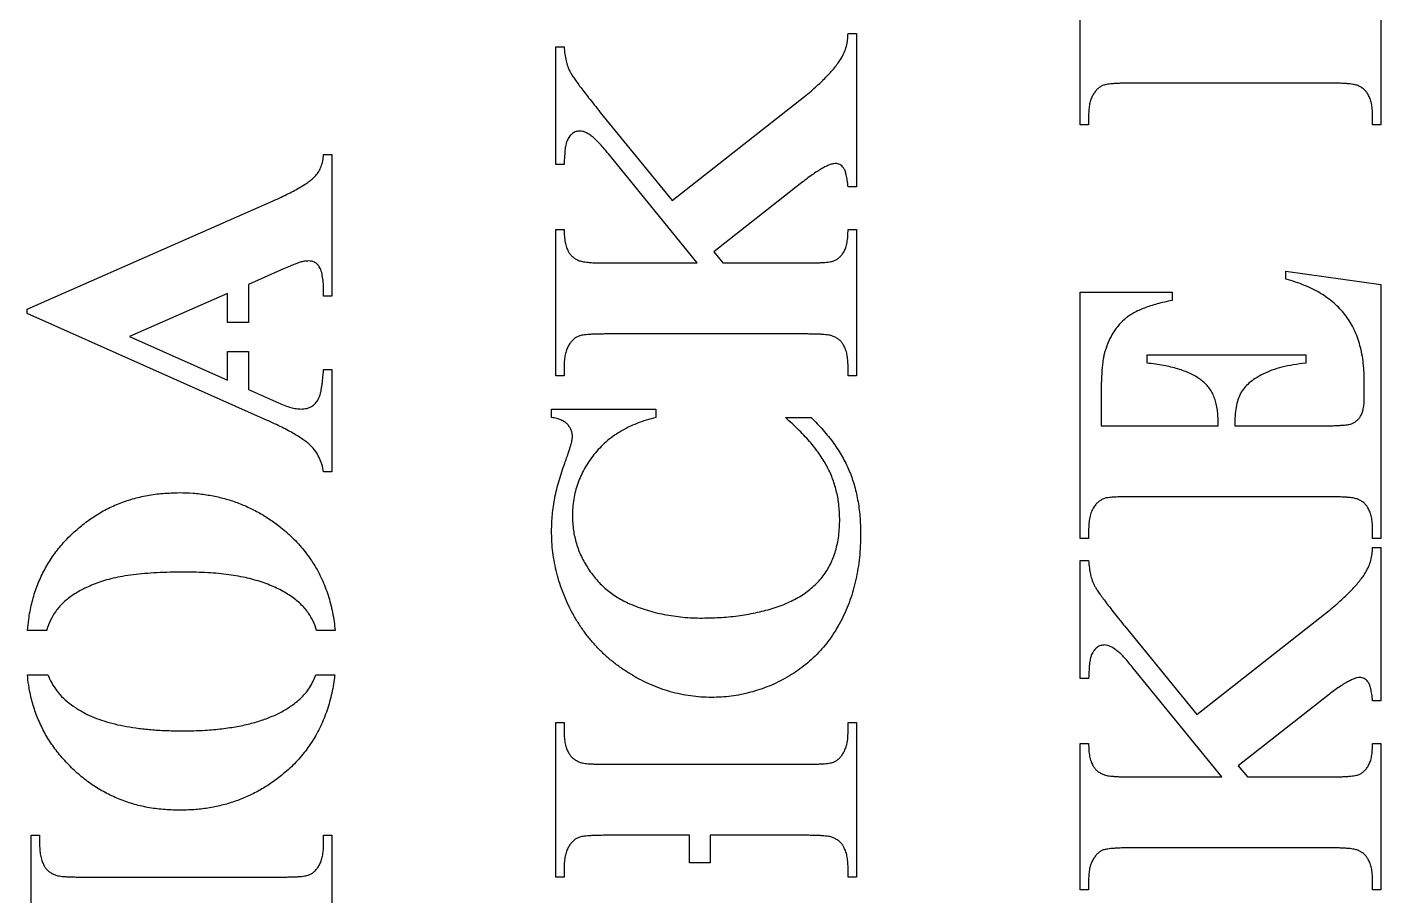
# Model space of a CAD drawing. Header units: millimetres. Extents: x 10 to 1179, y 5 to 836.
# Drawn here: x 448.8 to 538.9, y 222.3 to 280 of the extents above; entities that cross this region are included whole.
import ezdxf

# ---------------------------------------------------------------- set-up
doc = ezdxf.new("R2010")
doc.units = ezdxf.units.MM

msp = doc.modelspace()

# ---------------------------------------------------------------- linework, layer by layer
at = {"color": 7, "linetype": 'Continuous', "lineweight": 25}
for p, q in [((518.872, 273.516), (518.872, 283.794)), ((538.872, 283.794), (538.872, 273.516)), ((503.428, 279.588), (503.983, 279.588)), ((503.983, 279.588), (503.983, 269.401)), ((483.983, 278.72), (484.539, 278.72)), ((483.983, 270.886), (483.983, 278.72)), ((535.539, 276.294), (522.206, 276.294)), ((491.731, 268.486), (500.533, 275.4)), ((486.948, 274.354), (491.731, 268.486)), ((519.428, 274.171), (519.428, 273.516)), ((538.317, 273.516), (538.317, 274.171)), ((519.428, 273.516), (518.872, 273.516)), ((538.872, 273.516), (538.317, 273.516)), ((468.539, 271.558), (469.094, 271.558)), ((469.094, 271.558), (469.094, 262.136)), ((493.397, 264.345), (487.508, 271.576)), ((484.539, 270.886), (483.983, 270.886)), ((500.251, 269.605), (494.495, 265.083)), ((503.983, 269.401), (503.428, 269.401)), ((448.817, 261.272), (465.18, 268.468)), ((483.983, 266.567), (484.539, 266.567)), ((483.983, 256.845), (483.983, 266.567)), ((503.428, 266.567), (503.983, 266.567)), ((503.983, 266.567), (503.983, 256.845)), ((494.495, 265.083), (495.103, 264.345)), ((465.878, 263.95), (463.539, 262.917)), ((487.317, 264.345), (493.397, 264.345)), ((495.103, 264.345), (500.65, 264.345)), ((532.557, 263.794), (538.872, 262.913)), ((532.557, 263.269), (532.557, 263.794)), ((462.15, 262.309), (455.635, 259.445)), ((462.15, 260.391), (462.15, 262.309)), ((463.539, 262.917), (463.539, 260.391)), ((468.539, 262.136), (468.539, 262.531)), ((469.094, 262.136), (468.539, 262.136)), ((518.872, 262.405), (524.983, 262.405)), ((518.872, 246.016), (518.872, 262.405)), ((524.983, 262.405), (524.983, 261.849)), ((538.872, 262.913), (538.872, 246.016)), ((448.817, 260.99), (448.817, 261.272)), ((464.75, 253.902), (448.817, 260.99)), ((463.539, 260.391), (462.15, 260.391)), ((455.635, 259.445), (462.15, 256.545)), ((500.65, 259.623), (487.317, 259.623)), ((462.15, 258.464), (463.539, 258.464)), ((462.15, 256.545), (462.15, 258.464)), ((463.539, 258.464), (463.539, 255.929)), ((523.317, 258.238), (533.872, 258.238)), ((523.317, 257.683), (523.317, 258.238)), ((533.872, 258.238), (533.872, 257.683)), ((468.539, 257.257), (469.094, 257.257)), ((469.094, 257.257), (469.094, 250.447)), ((484.539, 256.845), (483.983, 256.845)), ((484.539, 257.5), (484.539, 256.845)), ((503.428, 256.845), (503.428, 257.5)), ((503.983, 256.845), (503.428, 256.845)), ((463.539, 255.929), (465.535, 255.044)), ((537.761, 255.369), (537.761, 256.532)), ((520.261, 255.46), (520.261, 253.516)), ((483.706, 254.627), (490.65, 254.627)), ((483.706, 254.072), (483.706, 254.627)), ((490.65, 254.627), (490.65, 254.072)), ((499.257, 254.072), (500.971, 254.072)), ((520.261, 253.516), (528.039, 253.516)), ((528.039, 253.516), (528.039, 253.907)), ((529.15, 253.516), (534.862, 253.516)), ((469.094, 250.447), (468.539, 250.447)), ((535.539, 248.794), (522.206, 248.794)), ((519.428, 246.016), (518.872, 246.016)), ((519.428, 246.671), (519.428, 246.016)), ((538.317, 246.016), (538.317, 246.671)), ((538.872, 246.016), (538.317, 246.016)), ((538.317, 245.421), (538.872, 245.421)), ((538.872, 245.421), (538.872, 235.235)), ((518.872, 244.553), (519.428, 244.553)), ((518.872, 236.719), (518.872, 244.553)), ((526.62, 234.319), (535.422, 241.233)), ((450.116, 239.918), (448.844, 239.918)), ((469.307, 239.918), (468.079, 239.918)), ((521.837, 240.187), (526.62, 234.319)), ((448.843, 236.969), (450.201, 236.969)), ((468.022, 236.969), (469.285, 236.969)), ((528.286, 230.178), (522.397, 237.409)), ((519.428, 236.719), (518.872, 236.719)), ((535.14, 235.439), (529.384, 230.916)), ((538.872, 235.235), (538.317, 235.235)), ((483.983, 233.794), (484.539, 233.794)), ((483.983, 223.516), (483.983, 233.794)), ((484.539, 233.794), (484.539, 233.156)), ((503.428, 233.794), (503.983, 233.794)), ((503.428, 233.156), (503.428, 233.794)), ((503.983, 233.794), (503.983, 223.516)), ((518.872, 232.401), (519.428, 232.401)), ((518.872, 222.678), (518.872, 232.401)), ((538.317, 232.401), (538.872, 232.401)), ((538.872, 232.401), (538.872, 222.678)), ((487.317, 231.016), (500.65, 231.016)), ((529.384, 230.916), (529.992, 230.178)), ((522.206, 230.178), (528.286, 230.178)), ((529.992, 230.178), (535.539, 230.178)), ((449.094, 226.294), (449.65, 226.294)), ((449.094, 216.016), (449.094, 226.294)), ((449.65, 226.294), (449.65, 225.656)), ((468.539, 226.294), (469.094, 226.294)), ((468.539, 225.656), (468.539, 226.294)), ((469.094, 226.294), (469.094, 216.016)), ((492.872, 226.294), (487.317, 226.294)), ((492.872, 224.452), (492.872, 226.294)), ((494.261, 226.294), (494.261, 224.452)), ((500.65, 226.294), (494.261, 226.294)), ((535.539, 225.456), (522.206, 225.456)), ((494.261, 224.452), (492.872, 224.452)), ((452.428, 223.516), (465.761, 223.516)), ((484.539, 223.516), (483.983, 223.516)), ((484.539, 224.154), (484.539, 223.516)), ((503.428, 223.516), (503.428, 224.154)), ((503.983, 223.516), (503.428, 223.516)), ((519.428, 222.678), (518.872, 222.678)), ((519.428, 223.334), (519.428, 222.678)), ((538.317, 222.678), (538.317, 223.334)), ((538.872, 222.678), (538.317, 222.678))]:
    msp.add_line(p, q, dxfattribs=at)
for points, knots in [([(502.972, 277.947), (503.042, 278.077), (503.18, 278.333), (503.324, 278.742), (503.408, 279.162), (503.421, 279.446), (503.428, 279.588)], [0, 0, 0, 0, 0.2569966, 0.5057153, 0.7523693, 1, 1, 1, 1]), ([(484.539, 278.72), (484.554, 278.555), (484.582, 278.243), (484.66, 277.804), (484.765, 277.42), (484.89, 277.128), (485.019, 276.89), (485.168, 276.674), (485.353, 276.406), (485.584, 276.088), (485.864, 275.725), (486.182, 275.309), (486.55, 274.847), (486.81, 274.524), (486.948, 274.354)], [0, 0, 0, 0, 0.097638, 0.184183, 0.262104, 0.331558, 0.370442, 0.42147, 0.485737, 0.562576, 0.652525, 0.755767, 0.870967, 1, 1, 1, 1]), ([(500.533, 275.4), (500.677, 275.52), (500.956, 275.754), (501.349, 276.107), (501.713, 276.439), (502.032, 276.768), (502.325, 277.075), (502.572, 277.379), (502.793, 277.662), (502.914, 277.855), (502.972, 277.947)], [0, 0, 0, 0, 0.1591, 0.308388, 0.447124, 0.576234, 0.696754, 0.806426, 0.907891, 1, 1, 1, 1]), ([(522.206, 276.294), (522.088, 276.292), (521.864, 276.289), (521.546, 276.288), (521.262, 276.274), (521.015, 276.256), (520.8, 276.237), (520.621, 276.205), (520.474, 276.179), (520.327, 276.124), (520.166, 276.037), (519.996, 275.89), (519.84, 275.705), (519.695, 275.482), (519.573, 275.216), (519.489, 274.905), (519.436, 274.552), (519.431, 274.303), (519.428, 274.171)], [0, 0, 0, 0, 0.084623, 0.161934, 0.229908, 0.289599, 0.341053, 0.385533, 0.420773, 0.44853, 0.498553, 0.551922, 0.609709, 0.673167, 0.743283, 0.820339, 0.904845, 1, 1, 1, 1]), ([(537.336, 276.133), (537.301, 276.147), (537.223, 276.18), (537.083, 276.204), (536.912, 276.238), (536.704, 276.256), (536.461, 276.274), (536.184, 276.288), (535.873, 276.289), (535.655, 276.292), (535.539, 276.294)], [0, 0, 0, 0, 0.061394, 0.139854, 0.23476, 0.350353, 0.484827, 0.63829, 0.808367, 1, 1, 1, 1]), ([(538.017, 275.552), (537.98, 275.613), (537.906, 275.736), (537.748, 275.894), (537.556, 276.029), (537.411, 276.098), (537.336, 276.133)], [0, 0, 0, 0, 0.233359, 0.472031, 0.727884, 1, 1, 1, 1]), ([(538.317, 274.171), (538.314, 274.308), (538.309, 274.567), (538.252, 274.935), (538.161, 275.264), (538.064, 275.459), (538.017, 275.552)], [0, 0, 0, 0, 0.286117, 0.5446059, 0.7822943, 1, 1, 1, 1]), ([(485.585, 273.112), (485.498, 273.105), (485.326, 273.091), (485.087, 272.962), (484.889, 272.752), (484.791, 272.577), (484.739, 272.483)], [0, 0, 0, 0, 0.232481, 0.460714, 0.711379, 1, 1, 1, 1]), ([(487.508, 271.576), (487.41, 271.697), (487.225, 271.926), (486.948, 272.239), (486.687, 272.506), (486.442, 272.727), (486.205, 272.891), (485.989, 273.019), (485.782, 273.092), (485.648, 273.106), (485.585, 273.112)], [0, 0, 0, 0, 0.184546, 0.350232, 0.497395, 0.627803, 0.741371, 0.839934, 0.925326, 1, 1, 1, 1]), ([(484.739, 272.483), (484.714, 272.41), (484.652, 272.228), (484.598, 271.884), (484.565, 271.424), (484.548, 271.078), (484.539, 270.886)], [0, 0, 0, 0, 0.143584, 0.356461, 0.642231, 1, 1, 1, 1]), ([(468.022, 270.152), (468.093, 270.241), (468.24, 270.424), (468.383, 270.762), (468.499, 271.141), (468.525, 271.414), (468.539, 271.558)], [0, 0, 0, 0, 0.222185, 0.460506, 0.715599, 1, 1, 1, 1]), ([(502.573, 270.951), (502.516, 270.945), (502.387, 270.933), (502.179, 270.869), (501.942, 270.754), (501.665, 270.612), (501.361, 270.419), (501.02, 270.186), (500.643, 269.915), (500.386, 269.712), (500.251, 269.605)], [0, 0, 0, 0, 0.062899, 0.142884, 0.23953, 0.3533, 0.486921, 0.637777, 0.809609, 1, 1, 1, 1]), ([(503.428, 269.401), (503.413, 269.551), (503.387, 269.821), (503.315, 270.18), (503.242, 270.459), (503.135, 270.658), (503.009, 270.791), (502.878, 270.887), (502.729, 270.941), (502.625, 270.948), (502.573, 270.951)], [0, 0, 0, 0, 0.230504, 0.416217, 0.562488, 0.671952, 0.760029, 0.84143, 0.919484, 1, 1, 1, 1]), ([(465.18, 268.468), (465.359, 268.551), (465.703, 268.71), (466.189, 268.95), (466.625, 269.173), (467.006, 269.391), (467.338, 269.592), (467.612, 269.79), (467.841, 269.968), (467.966, 270.095), (468.022, 270.152)], [0, 0, 0, 0, 0.178927, 0.342015, 0.489335, 0.621625, 0.738421, 0.839614, 0.926981, 1, 1, 1, 1]), ([(484.539, 266.567), (484.542, 266.415), (484.547, 266.129), (484.598, 265.728), (484.684, 265.383), (484.78, 265.184), (484.825, 265.091)], [0, 0, 0, 0, 0.300382, 0.56561, 0.796529, 1, 1, 1, 1]), ([(500.65, 264.345), (500.77, 264.347), (500.999, 264.35), (501.323, 264.351), (501.611, 264.365), (501.864, 264.383), (502.083, 264.401), (502.265, 264.434), (502.413, 264.461), (502.562, 264.512), (502.717, 264.603), (502.884, 264.739), (503.037, 264.912), (503.18, 265.123), (503.294, 265.393), (503.373, 265.726), (503.419, 266.125), (503.425, 266.412), (503.428, 266.567)], [0, 0, 0, 0, 0.084193, 0.160273, 0.227286, 0.286255, 0.338232, 0.38142, 0.415637, 0.443544, 0.491227, 0.540969, 0.594121, 0.652635, 0.718961, 0.798421, 0.891394, 1, 1, 1, 1]), ([(484.825, 265.091), (484.863, 265.032), (484.938, 264.912), (485.089, 264.753), (485.278, 264.619), (485.42, 264.55), (485.494, 264.514)], [0, 0, 0, 0, 0.232978, 0.472029, 0.727936, 1, 1, 1, 1]), ([(466.985, 264.388), (466.946, 264.376), (466.83, 264.338), (466.608, 264.248), (466.275, 264.12), (466.023, 264.012), (465.878, 263.95)], [0, 0, 0, 0, 0.103741, 0.306821, 0.604648, 1, 1, 1, 1]), ([(467.532, 264.475), (467.442, 264.471), (467.256, 264.463), (467.077, 264.414), (466.985, 264.388)], [0, 0, 0, 0, 0.486192, 1, 1, 1, 1]), ([(468.213, 264.154), (468.172, 264.202), (468.09, 264.298), (467.929, 264.408), (467.736, 264.461), (467.602, 264.47), (467.532, 264.475)], [0, 0, 0, 0, 0.2432642, 0.4832184, 0.7323543, 1, 1, 1, 1]), ([(468.539, 262.531), (468.535, 262.709), (468.528, 263.039), (468.469, 263.49), (468.379, 263.864), (468.265, 264.063), (468.213, 264.154)], [0, 0, 0, 0, 0.318772, 0.590509, 0.813538, 1, 1, 1, 1]), ([(485.494, 264.514), (485.528, 264.5), (485.608, 264.468), (485.751, 264.438), (485.927, 264.405), (486.138, 264.388), (486.383, 264.363), (486.663, 264.352), (486.978, 264.35), (487.199, 264.347), (487.317, 264.345)], [0, 0, 0, 0, 0.060488, 0.140619, 0.236447, 0.35268, 0.485358, 0.638912, 0.808837, 1, 1, 1, 1]), ([(537.761, 256.532), (537.756, 256.754), (537.747, 257.187), (537.692, 257.822), (537.594, 258.423), (537.448, 258.988), (537.273, 259.521), (537.05, 260.018), (536.788, 260.48), (536.489, 260.913), (536.141, 261.31), (535.755, 261.68), (535.325, 262.02), (534.857, 262.334), (534.34, 262.61), (533.785, 262.862), (533.187, 263.084), (532.771, 263.206), (532.557, 263.269)], [0, 0, 0, 0, 0.071431, 0.139827, 0.205109, 0.267694, 0.32775, 0.386026, 0.442861, 0.49917, 0.555401, 0.612828, 0.671273, 0.73184, 0.794479, 0.860052, 0.928265, 1, 1, 1, 1]), ([(524.983, 261.849), (524.811, 261.815), (524.476, 261.747), (523.995, 261.626), (523.552, 261.491), (523.148, 261.349), (522.78, 261.197), (522.451, 261.033), (522.157, 260.861), (521.82, 260.609), (521.448, 260.251), (521.069, 259.746), (520.756, 259.161), (520.604, 258.732), (520.526, 258.512)], [0, 0, 0, 0, 0.08913, 0.17304, 0.251182, 0.323514, 0.390216, 0.452499, 0.509695, 0.562618, 0.665262, 0.769934, 0.881435, 1, 1, 1, 1]), ([(487.317, 259.623), (487.199, 259.621), (486.975, 259.618), (486.657, 259.617), (486.373, 259.603), (486.126, 259.585), (485.911, 259.566), (485.732, 259.534), (485.585, 259.508), (485.438, 259.453), (485.277, 259.366), (485.108, 259.219), (484.951, 259.034), (484.806, 258.811), (484.684, 258.545), (484.6, 258.234), (484.547, 257.881), (484.542, 257.632), (484.539, 257.5)], [0, 0, 0, 0, 0.084623, 0.161934, 0.229908, 0.289599, 0.341053, 0.385533, 0.420773, 0.44853, 0.498553, 0.551922, 0.609709, 0.673167, 0.743283, 0.820339, 0.904845, 1, 1, 1, 1]), ([(502.447, 259.462), (502.413, 259.476), (502.334, 259.509), (502.194, 259.533), (502.023, 259.567), (501.815, 259.585), (501.572, 259.603), (501.295, 259.617), (500.984, 259.618), (500.766, 259.621), (500.65, 259.623)], [0, 0, 0, 0, 0.061394, 0.139854, 0.23476, 0.350353, 0.484827, 0.63829, 0.808367, 1, 1, 1, 1]), ([(503.128, 258.881), (503.092, 258.942), (503.017, 259.065), (502.859, 259.223), (502.667, 259.358), (502.522, 259.427), (502.447, 259.462)], [0, 0, 0, 0, 0.233359, 0.472031, 0.727884, 1, 1, 1, 1]), ([(503.428, 257.5), (503.425, 257.637), (503.42, 257.896), (503.363, 258.264), (503.272, 258.593), (503.175, 258.788), (503.128, 258.881)], [0, 0, 0, 0, 0.286117, 0.544606, 0.782294, 1, 1, 1, 1]), ([(520.526, 258.512), (520.505, 258.437), (520.459, 258.273), (520.402, 258.003), (520.363, 257.686), (520.321, 257.326), (520.299, 256.922), (520.276, 256.475), (520.263, 255.983), (520.262, 255.64), (520.261, 255.46)], [0, 0, 0, 0, 0.076091, 0.165601, 0.269711, 0.387675, 0.519355, 0.665063, 0.824785, 1, 1, 1, 1]), ([(528.039, 253.907), (528.036, 254.057), (528.031, 254.348), (527.974, 254.769), (527.878, 255.157), (527.749, 255.514), (527.583, 255.842), (527.373, 256.133), (527.127, 256.392), (526.845, 256.62), (526.524, 256.818), (526.171, 257.002), (525.782, 257.164), (525.357, 257.31), (524.896, 257.427), (524.402, 257.538), (523.871, 257.624), (523.505, 257.663), (523.317, 257.683)], [0, 0, 0, 0, 0.066381, 0.128169, 0.186642, 0.242333, 0.29539, 0.347957, 0.39984, 0.452434, 0.507467, 0.565661, 0.627971, 0.69332, 0.763246, 0.837684, 0.916535, 1, 1, 1, 1]), ([(533.872, 257.683), (533.595, 257.649), (533.063, 257.583), (532.308, 257.432), (531.632, 257.222), (531.037, 256.968), (530.527, 256.68), (530.099, 256.371), (529.765, 256.033), (529.516, 255.657), (529.345, 255.228), (529.233, 254.729), (529.158, 254.15), (529.153, 253.736), (529.15, 253.516)], [0, 0, 0, 0, 0.116957, 0.224766, 0.322638, 0.413143, 0.495475, 0.567922, 0.633998, 0.693571, 0.755879, 0.826372, 0.907725, 1, 1, 1, 1]), ([(468.205, 255.308), (468.223, 255.347), (468.263, 255.435), (468.315, 255.589), (468.361, 255.779), (468.403, 256.005), (468.443, 256.267), (468.475, 256.566), (468.511, 256.9), (468.529, 257.134), (468.539, 257.257)], [0, 0, 0, 0, 0.064556, 0.145397, 0.244491, 0.360187, 0.492747, 0.644514, 0.813656, 1, 1, 1, 1]), ([(465.535, 255.044), (465.679, 254.98), (465.95, 254.859), (466.35, 254.737), (466.709, 254.649), (466.938, 254.637), (467.046, 254.631)], [0, 0, 0, 0, 0.298695, 0.564344, 0.795542, 1, 1, 1, 1]), ([(467.046, 254.631), (467.17, 254.639), (467.407, 254.653), (467.736, 254.787), (468.012, 255.007), (468.139, 255.206), (468.205, 255.308)], [0, 0, 0, 0, 0.263127, 0.501766, 0.742317, 1, 1, 1, 1]), ([(534.862, 253.516), (534.995, 253.515), (535.247, 253.513), (535.604, 253.525), (535.921, 253.53), (536.197, 253.55), (536.433, 253.566), (536.629, 253.585), (536.784, 253.616), (536.937, 253.654), (537.093, 253.728), (537.252, 253.849), (537.405, 253.987), (537.532, 254.167), (537.64, 254.39), (537.708, 254.669), (537.758, 255), (537.76, 255.24), (537.761, 255.369)], [0, 0, 0, 0, 0.097062, 0.183599, 0.260645, 0.328298, 0.385425, 0.433193, 0.471885, 0.500293, 0.547967, 0.596292, 0.645551, 0.697676, 0.756189, 0.825033, 0.90605, 1, 1, 1, 1]), ([(485.094, 252.787), (485.09, 252.864), (485.081, 253.016), (485.02, 253.237), (484.912, 253.439), (484.767, 253.626), (484.572, 253.789), (484.326, 253.917), (484.032, 254.013), (483.819, 254.051), (483.706, 254.072)], [0, 0, 0, 0, 0.110753, 0.218775, 0.326717, 0.43784, 0.557443, 0.689611, 0.834347, 1, 1, 1, 1]), ([(490.65, 254.072), (490.432, 254.014), (490.004, 253.9), (489.387, 253.684), (488.811, 253.425), (488.272, 253.137), (487.775, 252.809), (487.316, 252.448), (486.899, 252.047), (486.521, 251.613), (486.189, 251.154), (485.897, 250.68), (485.648, 250.191), (485.442, 249.686), (485.285, 249.164), (485.18, 248.628), (485.105, 248.078), (485.098, 247.706), (485.094, 247.518)], [0, 0, 0, 0, 0.072608, 0.14278, 0.210175, 0.275872, 0.339478, 0.401866, 0.463844, 0.525628, 0.586697, 0.646335, 0.704913, 0.763253, 0.821651, 0.880156, 0.939359, 1, 1, 1, 1]), ([(502.872, 247.292), (502.862, 247.601), (502.842, 248.211), (502.687, 249.103), (502.434, 249.956), (502.135, 250.633), (501.839, 251.161), (501.578, 251.563), (501.283, 251.973), (500.946, 252.382), (500.582, 252.803), (500.172, 253.221), (499.729, 253.647), (499.417, 253.928), (499.257, 254.072)], [0, 0, 0, 0, 0.116381, 0.229831, 0.340291, 0.451181, 0.508088, 0.568464, 0.631754, 0.698464, 0.768052, 0.841738, 0.918902, 1, 1, 1, 1]), ([(500.971, 254.072), (501.246, 253.793), (501.778, 253.252), (502.469, 252.381), (503.041, 251.493), (503.503, 250.579), (503.846, 249.613), (504.086, 248.582), (504.237, 247.476), (504.253, 246.712), (504.261, 246.32)], [0, 0, 0, 0, 0.135045, 0.262038, 0.383205, 0.49943, 0.615147, 0.73637, 0.864447, 1, 1, 1, 1]), ([(468.539, 250.447), (468.507, 250.62), (468.446, 250.955), (468.255, 251.421), (468.01, 251.847), (467.732, 252.155), (467.467, 252.391), (467.217, 252.576), (466.922, 252.776), (466.578, 252.983), (466.188, 253.199), (465.751, 253.426), (465.267, 253.663), (464.927, 253.82), (464.75, 253.902)], [0, 0, 0, 0, 0.097357, 0.189226, 0.279183, 0.369383, 0.419032, 0.476562, 0.542711, 0.617192, 0.700148, 0.790964, 0.8915, 1, 1, 1, 1]), ([(484.582, 251.042), (484.623, 251.15), (484.702, 251.357), (484.804, 251.655), (484.893, 251.92), (484.961, 252.154), (485.019, 252.356), (485.064, 252.526), (485.086, 252.668), (485.092, 252.751), (485.094, 252.787)], [0, 0, 0, 0, 0.190552, 0.364439, 0.517238, 0.651294, 0.765073, 0.863213, 0.940304, 1, 1, 1, 1]), ([(483.706, 246.532), (483.718, 246.893), (483.742, 247.63), (483.908, 248.748), (484.188, 249.894), (484.449, 250.653), (484.582, 251.042)], [0, 0, 0, 0, 0.23442, 0.478534, 0.733013, 1, 1, 1, 1]), ([(448.844, 239.918), (448.863, 240.162), (448.931, 240.76), (449.105, 241.691), (449.399, 242.691), (449.798, 243.631), (450.291, 244.518), (450.883, 245.35), (451.569, 246.115), (452.324, 246.804), (453.131, 247.413), (453.984, 247.927), (454.886, 248.346), (455.832, 248.674), (456.826, 248.901), (457.865, 249.045), (458.573, 249.062), (458.934, 249.072)], [0.092401, 0.092401, 0.092401, 0.092401, 0.1365945, 0.2010373, 0.2635311, 0.3246075, 0.3853875, 0.4467272, 0.5087969, 0.570829, 0.6313652, 0.6912158, 0.7506717, 0.8107358, 0.8719729, 0.934796, 1, 1, 1, 1]), ([(458.934, 249.072), (459.244, 249.065), (459.855, 249.052), (460.758, 248.945), (461.633, 248.77), (462.482, 248.534), (463.301, 248.22), (464.088, 247.834), (464.855, 247.39), (465.33, 247.036), (465.57, 246.858)], [0, 0, 0, 0, 0.130406, 0.257302, 0.382101, 0.505479, 0.628069, 0.750625, 0.874279, 1, 1, 1, 1]), ([(520.595, 248.72), (520.516, 248.693), (520.361, 248.642), (520.15, 248.523), (519.968, 248.37), (519.874, 248.245), (519.827, 248.182)], [0, 0, 0, 0, 0.2610347, 0.5106823, 0.7550472, 1, 1, 1, 1]), ([(522.206, 248.794), (522.009, 248.793), (521.656, 248.792), (521.19, 248.781), (520.849, 248.759), (520.666, 248.731), (520.595, 248.72)], [0, 0, 0, 0, 0.365824, 0.656436, 0.866861, 1, 1, 1, 1]), ([(537.336, 248.633), (537.301, 248.647), (537.223, 248.68), (537.083, 248.704), (536.912, 248.738), (536.704, 248.756), (536.461, 248.774), (536.184, 248.788), (535.873, 248.789), (535.655, 248.792), (535.539, 248.794)], [0, 0, 0, 0, 0.061394, 0.139854, 0.23476, 0.350353, 0.484827, 0.63829, 0.808367, 1, 1, 1, 1]), ([(538.017, 248.052), (537.98, 248.113), (537.906, 248.236), (537.748, 248.394), (537.556, 248.529), (537.411, 248.598), (537.336, 248.633)], [0, 0, 0, 0, 0.233359, 0.472031, 0.727884, 1, 1, 1, 1]), ([(519.827, 248.182), (519.765, 248.084), (519.637, 247.88), (519.515, 247.521), (519.442, 247.113), (519.433, 246.824), (519.428, 246.671)], [0, 0, 0, 0, 0.218209, 0.453596, 0.712256, 1, 1, 1, 1]), ([(538.317, 246.671), (538.314, 246.808), (538.309, 247.067), (538.252, 247.435), (538.161, 247.764), (538.064, 247.959), (538.017, 248.052)], [0, 0, 0, 0, 0.286117, 0.5446059, 0.7822943, 1, 1, 1, 1]), ([(465.57, 246.858), (465.725, 246.734), (466.032, 246.488), (466.461, 246.09), (466.868, 245.68), (467.235, 245.242), (467.58, 244.792), (467.894, 244.322), (468.175, 243.831), (468.428, 243.322), (468.649, 242.794), (468.846, 242.249), (469.004, 241.681), (469.14, 241.096), (469.242, 240.506), (469.288, 240.111), (469.307, 239.918)], [0, 0, 0, 0, 0.0628921, 0.1245633, 0.1855348, 0.2457268, 0.3056245, 0.3651542, 0.4249413, 0.484832, 0.5450537, 0.6064155, 0.6684048, 0.7319308, 0.7966231, 0.8580418, 0.8580418, 0.8580418, 0.8580418]), ([(485.094, 247.518), (485.098, 247.36), (485.105, 247.048), (485.154, 246.584), (485.235, 246.129), (485.354, 245.686), (485.502, 245.252), (485.684, 244.828), (485.898, 244.413), (486.145, 244.012), (486.415, 243.629), (486.709, 243.27), (487.02, 242.935), (487.356, 242.631), (487.713, 242.354), (488.086, 242.099), (488.484, 241.879), (488.758, 241.749), (488.897, 241.684)], [0, 0, 0, 0, 0.0642682, 0.127061, 0.1899338, 0.2521042, 0.3137812, 0.3766044, 0.4395876, 0.5038585, 0.5681078, 0.6305012, 0.6926157, 0.7539314, 0.8152216, 0.8763417, 0.9378073, 1, 1, 1, 1]), ([(493.74, 240.738), (494.167, 240.747), (495.005, 240.763), (496.231, 240.89), (497.399, 241.103), (498.329, 241.346), (499.032, 241.589), (499.521, 241.798), (499.979, 242.027), (500.403, 242.28), (500.795, 242.559), (501.155, 242.862), (501.482, 243.188), (501.777, 243.539), (502.037, 243.915), (502.259, 244.32), (502.452, 244.749), (502.601, 245.208), (502.724, 245.691), (502.81, 246.202), (502.863, 246.738), (502.869, 247.105), (502.872, 247.292)], [0, 0, 0, 0, 0.10034, 0.196709, 0.289323, 0.379037, 0.422256, 0.463992, 0.503975, 0.542394, 0.579936, 0.616845, 0.652901, 0.688374, 0.7243, 0.760059, 0.796887, 0.834512, 0.873427, 0.913777, 0.956127, 1, 1, 1, 1]), ([(494.344, 235.46), (494.11, 235.464), (493.647, 235.47), (492.958, 235.55), (492.276, 235.665), (491.602, 235.83), (490.94, 236.044), (490.287, 236.306), (489.64, 236.613), (489.01, 236.969), (488.399, 237.363), (487.818, 237.791), (487.273, 238.254), (486.763, 238.748), (486.296, 239.281), (485.854, 239.84), (485.456, 240.437), (485.092, 241.06), (484.767, 241.705), (484.487, 242.366), (484.239, 243.035), (484.047, 243.716), (483.893, 244.406), (483.786, 245.105), (483.718, 245.815), (483.71, 246.292), (483.706, 246.532)], [0, 0, 0, 0, 0.041022, 0.081492, 0.122062, 0.162704, 0.203376, 0.244519, 0.286553, 0.329198, 0.371935, 0.414364, 0.456103, 0.497704, 0.539199, 0.580923, 0.62295, 0.665405, 0.707887, 0.749988, 0.79172, 0.833313, 0.874526, 0.916019, 0.957706, 1, 1, 1, 1]), ([(504.261, 246.32), (504.256, 246.056), (504.247, 245.538), (504.191, 244.769), (504.091, 244.025), (503.951, 243.302), (503.78, 242.601), (503.562, 241.924), (503.304, 241.27), (503.012, 240.637), (502.676, 240.036), (502.314, 239.463), (501.905, 238.935), (501.474, 238.431), (500.998, 237.973), (500.493, 237.545), (499.953, 237.153), (499.382, 236.8), (498.789, 236.483), (498.181, 236.21), (497.564, 235.979), (496.937, 235.793), (496.302, 235.645), (495.659, 235.534), (495.004, 235.474), (494.565, 235.465), (494.344, 235.46)], [0, 0, 0, 0, 0.047909, 0.094348, 0.140011, 0.184496, 0.228149, 0.271256, 0.31367, 0.356051, 0.397865, 0.438814, 0.479181, 0.519282, 0.559291, 0.59925, 0.639568, 0.680458, 0.721307, 0.761704, 0.801588, 0.841133, 0.88058, 0.920076, 0.959718, 1, 1, 1, 1]), ([(537.861, 243.781), (537.931, 243.911), (538.069, 244.167), (538.213, 244.575), (538.297, 244.995), (538.31, 245.279), (538.317, 245.421)], [0, 0, 0, 0, 0.256997, 0.505715, 0.752369, 1, 1, 1, 1]), ([(519.428, 244.553), (519.443, 244.388), (519.471, 244.076), (519.549, 243.637), (519.654, 243.253), (519.779, 242.962), (519.908, 242.724), (520.057, 242.508), (520.242, 242.239), (520.473, 241.921), (520.753, 241.558), (521.071, 241.142), (521.439, 240.68), (521.699, 240.358), (521.837, 240.187)], [0, 0, 0, 0, 0.097638, 0.184183, 0.262104, 0.331558, 0.370442, 0.42147, 0.485737, 0.562576, 0.652525, 0.755767, 0.870967, 1, 1, 1, 1]), ([(459.277, 243.794), (458.963, 243.791), (458.355, 243.786), (457.473, 243.751), (456.653, 243.695), (455.892, 243.619), (455.193, 243.518), (454.557, 243.384), (453.98, 243.243), (453.462, 243.066), (452.995, 242.871), (452.562, 242.675), (452.169, 242.455), (451.805, 242.233), (451.485, 241.987), (451.193, 241.736), (450.943, 241.466), (450.654, 241.096), (450.358, 240.601), (450.189, 240.161), (450.12, 239.931), (450.116, 239.918)], [0, 0, 0, 0, 0.0782358, 0.1514739, 0.2197692, 0.2831894, 0.341871, 0.3956035, 0.4450918, 0.4900083, 0.5317157, 0.5710696, 0.6085008, 0.6438095, 0.6772641, 0.7089388, 0.7395451, 0.7688233, 0.8258882, 0.88239, 0.8857577, 0.8857577, 0.8857577, 0.8857577]), ([(467.536, 241.059), (467.456, 241.165), (467.291, 241.379), (467.009, 241.68), (466.685, 241.955), (466.332, 242.218), (465.944, 242.46), (465.523, 242.687), (465.064, 242.889), (464.573, 243.083), (464.043, 243.249), (463.477, 243.4), (462.869, 243.516), (462.226, 243.624), (461.543, 243.698), (460.823, 243.756), (460.063, 243.784), (459.543, 243.79), (459.277, 243.794)], [0, 0, 0, 0, 0.044242, 0.089912, 0.137048, 0.185612, 0.236272, 0.289297, 0.34472, 0.403142, 0.46485, 0.529588, 0.598372, 0.670607, 0.746742, 0.826962, 0.911341, 1, 1, 1, 1]), ([(535.422, 241.233), (535.566, 241.354), (535.845, 241.588), (536.237, 241.94), (536.602, 242.272), (536.921, 242.601), (537.214, 242.908), (537.461, 243.213), (537.681, 243.495), (537.803, 243.689), (537.861, 243.781)], [0, 0, 0, 0, 0.1591, 0.308388, 0.447124, 0.576234, 0.696754, 0.806426, 0.907891, 1, 1, 1, 1]), ([(488.897, 241.684), (489.079, 241.608), (489.447, 241.455), (490.017, 241.268), (490.599, 241.099), (491.199, 240.973), (491.812, 240.866), (492.441, 240.795), (493.085, 240.743), (493.52, 240.74), (493.74, 240.738)], [0, 0, 0, 0, 0.119525, 0.240215, 0.361858, 0.485196, 0.610109, 0.737612, 0.867225, 1, 1, 1, 1]), ([(468.079, 239.918), (468.019, 240.125), (467.878, 240.526), (467.649, 240.884), (467.536, 241.059)], [0.5254869, 0.5254869, 0.5254869, 0.5254869, 0.7663745, 1, 1, 1, 1]), ([(520.474, 238.946), (520.387, 238.939), (520.215, 238.924), (519.976, 238.795), (519.778, 238.585), (519.68, 238.41), (519.627, 238.316)], [0, 0, 0, 0, 0.232481, 0.460714, 0.711379, 1, 1, 1, 1]), ([(522.397, 237.409), (522.299, 237.53), (522.114, 237.76), (521.836, 238.073), (521.576, 238.34), (521.331, 238.56), (521.094, 238.725), (520.878, 238.852), (520.671, 238.926), (520.536, 238.939), (520.474, 238.946)], [0, 0, 0, 0, 0.184546, 0.350232, 0.497395, 0.627803, 0.741371, 0.839934, 0.925326, 1, 1, 1, 1]), ([(519.627, 238.316), (519.603, 238.243), (519.541, 238.061), (519.487, 237.718), (519.454, 237.258), (519.437, 236.912), (519.428, 236.719)], [0, 0, 0, 0, 0.143584, 0.356461, 0.642231, 1, 1, 1, 1]), ([(458.947, 227.96), (458.586, 227.97), (457.878, 227.988), (456.838, 228.128), (455.845, 228.368), (454.897, 228.7), (453.994, 229.121), (453.139, 229.641), (452.332, 230.258), (451.578, 230.962), (450.894, 231.731), (450.296, 232.551), (449.806, 233.419), (449.406, 234.329), (449.106, 235.282), (448.93, 236.169), (448.862, 236.736), (448.843, 236.969)], [0, 0, 0, 0, 0.066266, 0.1301122, 0.1924691, 0.2535987, 0.3143764, 0.3753393, 0.4371823, 0.5007656, 0.56442, 0.6261108, 0.6869536, 0.7473152, 0.8083621, 0.8702017, 0.9131509, 0.9131509, 0.9131509, 0.9131509]), ([(450.201, 236.969), (450.235, 236.875), (450.35, 236.593), (450.605, 236.142), (450.992, 235.634), (451.475, 235.177), (452.038, 234.757), (452.458, 234.522), (452.675, 234.401)], [0.3076316, 0.3076316, 0.3076316, 0.3076316, 0.3641654, 0.4810503, 0.6014803, 0.7261428, 0.8585922, 1, 1, 1, 1]), ([(469.285, 236.969), (469.274, 236.862), (469.236, 236.553), (469.153, 236.049), (469.02, 235.464), (468.873, 234.893), (468.684, 234.347), (468.469, 233.819), (468.233, 233.306), (467.963, 232.815), (467.662, 232.345), (467.336, 231.894), (466.985, 231.458), (466.6, 231.045), (466.189, 230.649), (465.896, 230.402), (465.748, 230.278)], [0.1716755, 0.1716755, 0.1716755, 0.1716755, 0.2059246, 0.2710846, 0.3350436, 0.3977548, 0.4593283, 0.5197039, 0.5799146, 0.6395254, 0.698798, 0.7580994, 0.8176168, 0.8775069, 0.9383483, 1, 1, 1, 1]), ([(466.581, 235.031), (466.716, 235.138), (466.979, 235.346), (467.321, 235.71), (467.616, 236.1), (467.845, 236.525), (467.97, 236.82), (468.022, 236.969)], [0, 0, 0, 0, 0.1275074, 0.2492183, 0.3698842, 0.490219, 0.6072746, 0.6072746, 0.6072746, 0.6072746]), ([(537.462, 236.784), (537.405, 236.779), (537.276, 236.766), (537.067, 236.702), (536.831, 236.587), (536.554, 236.446), (536.25, 236.252), (535.909, 236.02), (535.532, 235.748), (535.275, 235.545), (535.14, 235.439)], [0, 0, 0, 0, 0.062899, 0.142884, 0.23953, 0.3533, 0.486921, 0.637777, 0.809609, 1, 1, 1, 1]), ([(538.317, 235.235), (538.302, 235.384), (538.276, 235.654), (538.204, 236.013), (538.131, 236.292), (538.024, 236.492), (537.898, 236.625), (537.767, 236.72), (537.618, 236.775), (537.514, 236.781), (537.462, 236.784)], [0, 0, 0, 0, 0.230504, 0.416217, 0.562488, 0.671952, 0.760029, 0.84143, 0.919484, 1, 1, 1, 1]), ([(452.675, 234.401), (452.872, 234.306), (453.279, 234.11), (453.941, 233.883), (454.661, 233.681), (455.443, 233.518), (456.287, 233.394), (457.19, 233.304), (458.155, 233.246), (458.818, 233.241), (459.16, 233.238)], [0, 0, 0, 0, 0.098493, 0.203855, 0.315738, 0.435901, 0.564025, 0.700576, 0.845829, 1, 1, 1, 1]), ([(459.16, 233.238), (459.565, 233.242), (460.349, 233.249), (461.483, 233.34), (462.536, 233.474), (463.507, 233.668), (464.398, 233.919), (465.206, 234.225), (465.938, 234.587), (466.37, 234.885), (466.581, 235.031)], [0, 0, 0, 0, 0.15667, 0.303104, 0.439659, 0.566921, 0.685563, 0.796936, 0.90101, 1, 1, 1, 1]), ([(484.539, 233.156), (484.541, 233.018), (484.546, 232.756), (484.603, 232.384), (484.694, 232.055), (484.792, 231.863), (484.838, 231.771)], [0, 0, 0, 0, 0.288208, 0.548846, 0.785756, 1, 1, 1, 1]), ([(500.65, 231.016), (500.767, 231.018), (500.991, 231.021), (501.31, 231.022), (501.594, 231.036), (501.842, 231.054), (502.057, 231.071), (502.237, 231.106), (502.385, 231.13), (502.532, 231.185), (502.69, 231.274), (502.861, 231.42), (503.016, 231.61), (503.16, 231.837), (503.282, 232.106), (503.367, 232.419), (503.419, 232.773), (503.425, 233.024), (503.428, 233.156)], [0, 0, 0, 0, 0.084304, 0.161324, 0.229042, 0.288509, 0.340804, 0.384091, 0.420217, 0.44787, 0.496794, 0.549962, 0.608326, 0.67242, 0.74322, 0.819986, 0.905204, 1, 1, 1, 1]), ([(519.428, 232.401), (519.431, 232.248), (519.436, 231.962), (519.486, 231.561), (519.573, 231.216), (519.669, 231.018), (519.714, 230.925)], [0, 0, 0, 0, 0.300382, 0.56561, 0.796529, 1, 1, 1, 1]), ([(535.539, 230.178), (535.659, 230.18), (535.888, 230.183), (536.212, 230.184), (536.5, 230.198), (536.753, 230.216), (536.972, 230.234), (537.154, 230.267), (537.302, 230.294), (537.451, 230.345), (537.606, 230.436), (537.773, 230.572), (537.926, 230.745), (538.069, 230.956), (538.183, 231.227), (538.262, 231.559), (538.307, 231.958), (538.313, 232.246), (538.317, 232.401)], [0, 0, 0, 0, 0.084193, 0.160273, 0.227286, 0.286255, 0.338232, 0.38142, 0.415637, 0.443544, 0.491227, 0.540969, 0.594121, 0.652635, 0.718961, 0.798421, 0.891394, 1, 1, 1, 1]), ([(484.838, 231.771), (484.875, 231.71), (484.951, 231.586), (485.107, 231.424), (485.299, 231.285), (485.445, 231.214), (485.52, 231.177)], [0, 0, 0, 0, 0.231417, 0.471506, 0.727975, 1, 1, 1, 1]), ([(485.52, 231.177), (485.554, 231.162), (485.631, 231.131), (485.771, 231.105), (485.943, 231.072), (486.152, 231.053), (486.393, 231.036), (486.67, 231.022), (486.981, 231.021), (487.201, 231.018), (487.317, 231.016)], [0, 0, 0, 0, 0.061393, 0.137513, 0.234775, 0.350365, 0.484836, 0.635903, 0.808372, 1, 1, 1, 1]), ([(519.714, 230.925), (519.751, 230.866), (519.827, 230.746), (519.978, 230.586), (520.167, 230.452), (520.309, 230.383), (520.383, 230.348)], [0, 0, 0, 0, 0.232978, 0.4720288, 0.7279365, 1, 1, 1, 1]), ([(465.748, 230.278), (465.507, 230.093), (465.026, 229.725), (464.256, 229.252), (463.452, 228.855), (462.615, 228.529), (461.746, 228.272), (460.842, 228.09), (459.906, 227.979), (459.27, 227.967), (458.947, 227.96)], [0, 0, 0, 0, 0.124469, 0.247556, 0.369105, 0.491161, 0.614633, 0.739703, 0.867869, 1, 1, 1, 1]), ([(520.383, 230.348), (520.417, 230.334), (520.497, 230.301), (520.639, 230.271), (520.816, 230.238), (521.027, 230.222), (521.272, 230.196), (521.552, 230.185), (521.867, 230.183), (522.088, 230.18), (522.206, 230.178)], [0, 0, 0, 0, 0.060488, 0.140619, 0.236447, 0.35268, 0.485358, 0.638912, 0.808837, 1, 1, 1, 1]), ([(487.317, 226.294), (487.199, 226.292), (486.975, 226.289), (486.657, 226.288), (486.373, 226.274), (486.126, 226.256), (485.911, 226.237), (485.732, 226.205), (485.585, 226.179), (485.438, 226.124), (485.277, 226.037), (485.106, 225.89), (484.951, 225.7), (484.806, 225.473), (484.685, 225.204), (484.599, 224.89), (484.547, 224.536), (484.542, 224.286), (484.539, 224.154)], [0, 0, 0, 0, 0.084314, 0.161343, 0.229069, 0.288543, 0.339809, 0.384127, 0.419239, 0.446894, 0.496735, 0.549909, 0.60828, 0.672382, 0.743189, 0.819965, 0.905193, 1, 1, 1, 1]), ([(502.447, 226.133), (502.413, 226.147), (502.334, 226.18), (502.194, 226.204), (502.023, 226.238), (501.815, 226.256), (501.572, 226.274), (501.295, 226.288), (500.984, 226.289), (500.766, 226.292), (500.65, 226.294)], [0, 0, 0, 0, 0.061394, 0.139854, 0.23476, 0.350353, 0.484827, 0.63829, 0.808367, 1, 1, 1, 1]), ([(503.128, 225.539), (503.091, 225.599), (503.016, 225.723), (502.86, 225.886), (502.667, 226.024), (502.522, 226.096), (502.447, 226.133)], [0, 0, 0, 0, 0.2314174, 0.4715065, 0.7279745, 1, 1, 1, 1]), ([(449.65, 225.656), (449.653, 225.518), (449.657, 225.256), (449.715, 224.884), (449.805, 224.555), (449.903, 224.363), (449.949, 224.271)], [0, 0, 0, 0, 0.288208, 0.548846, 0.785756, 1, 1, 1, 1]), ([(465.761, 223.516), (465.878, 223.518), (466.103, 223.521), (466.421, 223.522), (466.705, 223.536), (466.953, 223.554), (467.169, 223.571), (467.348, 223.606), (467.496, 223.63), (467.643, 223.685), (467.801, 223.774), (467.972, 223.92), (468.127, 224.11), (468.271, 224.337), (468.393, 224.606), (468.479, 224.919), (468.53, 225.273), (468.536, 225.524), (468.539, 225.656)], [0, 0, 0, 0, 0.084304, 0.161324, 0.229042, 0.288509, 0.340804, 0.384091, 0.420217, 0.44787, 0.496794, 0.549962, 0.608326, 0.67242, 0.74322, 0.819986, 0.905204, 1, 1, 1, 1]), ([(503.428, 224.154), (503.425, 224.292), (503.42, 224.554), (503.363, 224.925), (503.273, 225.255), (503.175, 225.447), (503.128, 225.539)], [0, 0, 0, 0, 0.288208, 0.548846, 0.785756, 1, 1, 1, 1]), ([(522.206, 225.456), (522.088, 225.454), (521.864, 225.451), (521.546, 225.45), (521.262, 225.436), (521.015, 225.419), (520.8, 225.4), (520.621, 225.367), (520.474, 225.341), (520.327, 225.286), (520.166, 225.2), (519.996, 225.052), (519.84, 224.867), (519.695, 224.644), (519.573, 224.378), (519.489, 224.067), (519.436, 223.715), (519.431, 223.466), (519.428, 223.334)], [0, 0, 0, 0, 0.084623, 0.161934, 0.229908, 0.289599, 0.341053, 0.385533, 0.420773, 0.44853, 0.498553, 0.551922, 0.609709, 0.673167, 0.743283, 0.820339, 0.904845, 1, 1, 1, 1]), ([(537.336, 225.295), (537.301, 225.31), (537.223, 225.342), (537.083, 225.366), (536.912, 225.401), (536.704, 225.418), (536.461, 225.436), (536.184, 225.45), (535.873, 225.451), (535.655, 225.454), (535.539, 225.456)], [0, 0, 0, 0, 0.061394, 0.139854, 0.23476, 0.350353, 0.484827, 0.63829, 0.808367, 1, 1, 1, 1]), ([(538.017, 224.714), (537.98, 224.775), (537.906, 224.898), (537.748, 225.057), (537.556, 225.191), (537.411, 225.26), (537.336, 225.295)], [0, 0, 0, 0, 0.233359, 0.472031, 0.727884, 1, 1, 1, 1]), ([(449.949, 224.271), (449.986, 224.21), (450.062, 224.086), (450.218, 223.924), (450.41, 223.785), (450.556, 223.714), (450.631, 223.677)], [0, 0, 0, 0, 0.231417, 0.471506, 0.727975, 1, 1, 1, 1]), ([(538.317, 223.334), (538.314, 223.47), (538.309, 223.729), (538.252, 224.098), (538.161, 224.427), (538.064, 224.621), (538.017, 224.714)], [0, 0, 0, 0, 0.286117, 0.544606, 0.782294, 1, 1, 1, 1]), ([(450.631, 223.677), (450.665, 223.662), (450.742, 223.631), (450.882, 223.605), (451.054, 223.572), (451.263, 223.553), (451.505, 223.536), (451.781, 223.522), (452.092, 223.521), (452.312, 223.518), (452.428, 223.516)], [0, 0, 0, 0, 0.061393, 0.137513, 0.234775, 0.350365, 0.484836, 0.635903, 0.808372, 1, 1, 1, 1])]:
    msp.add_open_spline(points, degree=3, knots=knots, dxfattribs=at)

doc.saveas('drawing.dxf')
